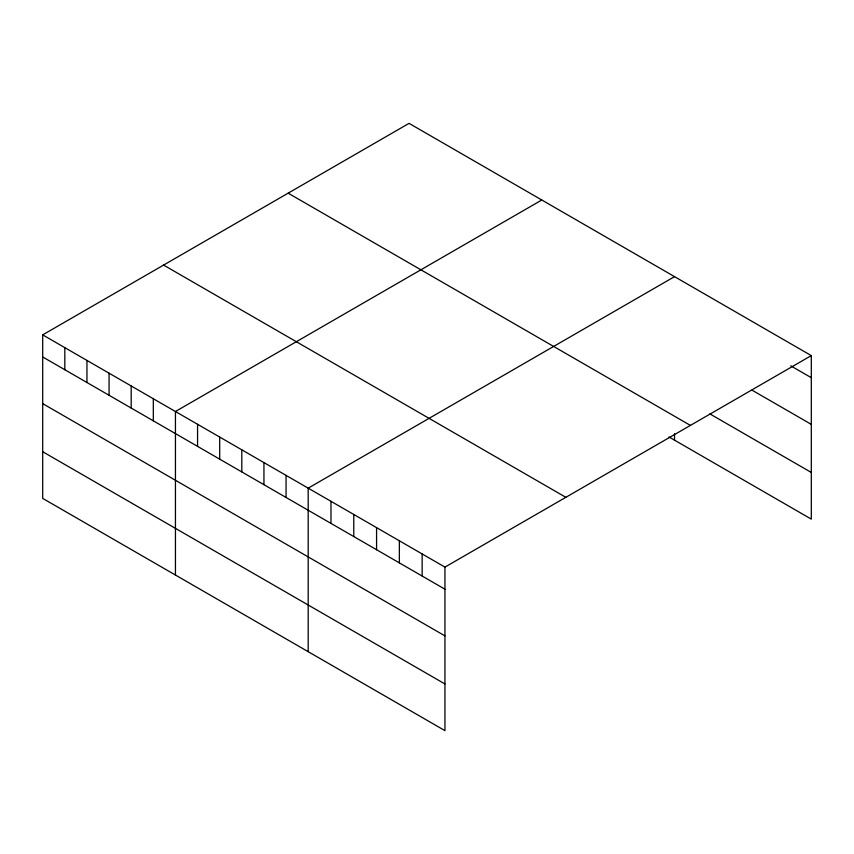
<?xml version="1.0" encoding="UTF-8"?>
<svg xmlns="http://www.w3.org/2000/svg" width="854" height="854" viewBox="0 0 854 854"><rect width="100%" height="100%" fill="white"/><g stroke="black" fill="none" stroke-linecap="round" stroke-linejoin="round"><path stroke-width="1.28" d="M42.7 334.875L444.945 567.109L444.945 730.64L42.7 498.394L42.7 334.875L409.055 123.36L811.3 355.606L811.3 519.125L669.002 436.97M541.788 200.007L175.444 411.511L175.444 575.041M674.532 276.643L308.187 488.157L308.187 651.677M444.945 567.109L811.3 355.606M790.783 365.843L811.3 377.692M752.032 390.15L811.3 424.363M709.866 413.891L811.3 472.454M288.15 193.164L690.406 425.399M163.594 265.082L565.85 497.316M42.7 356.961L444.945 589.196M42.7 403.632L444.945 635.878M42.7 451.723L444.945 683.958M674.532 433.683L674.532 440.162M422.154 553.958L422.154 576.044M399.362 540.795L399.362 562.882M376.571 527.633L376.571 549.72M353.769 514.471L353.769 536.558M330.978 501.309L330.978 523.395M286.058 475.379L286.058 497.466M263.939 462.601L263.939 484.698M241.81 449.834L241.81 471.92M219.691 437.056L219.691 459.142M197.562 424.289L197.562 446.375M153.314 398.743L153.314 420.83M131.196 385.965L131.196 408.052M109.066 373.198L109.066 395.285M86.948 360.42L86.948 382.507M64.819 347.653L64.819 369.739"/></g></svg>
